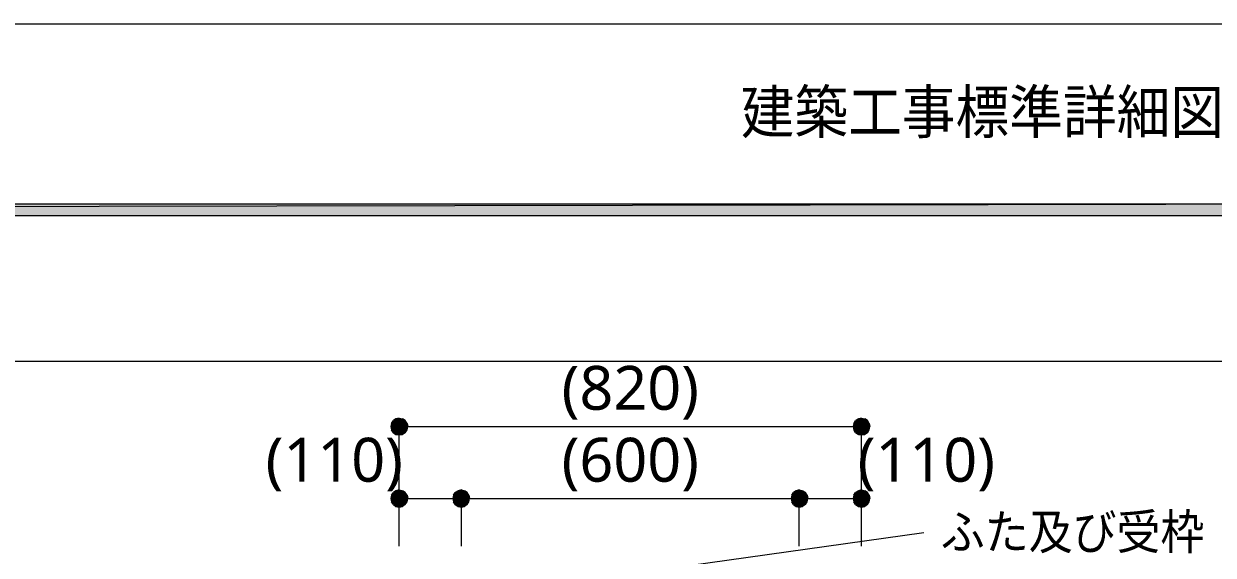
# Model space of a CAD drawing. Header units: millimetres. Extents: x 0 to 420, y 0 to 297.
# Drawn here: x 305.6 to 375.9, y 265.5 to 297 of the extents above; entities that cross this region are included whole.
import ezdxf
from ezdxf.enums import TextEntityAlignment as Align

# ---------------------------------------------------------------- set-up
doc = ezdxf.new("R2010")
doc.units = ezdxf.units.MM
doc.styles.add('kst32b', font='NotoSansJP-Variable.ttf')

msp = doc.modelspace()

# ---------------------------------------------------------------- hatches: boundary and pattern name
h = msp.add_hatch(color=7)
h.paths.add_polyline_path([(394.166, 285.623), (394.166, 286.321), (26.183, 285.623), (394.166, 285.623)])
h.paths.add_polyline_path([(394.166, 286.321), (26.183, 285.623), (26.183, 286.321), (394.166, 286.321)])
h = msp.add_hatch(color=7)
h.paths.add_polyline_path([(327.618, 273.6), (327.47, 273.495), (327.808, 273.135), (327.618, 273.6)])
h.paths.add_polyline_path([(327.47, 273.495), (327.808, 273.135), (327.364, 273.325), (327.47, 273.495)])
h.paths.add_polyline_path([(327.808, 273.135), (327.364, 273.325), (327.321, 273.135), (327.808, 273.135)])
h = msp.add_hatch(color=7)
h.paths.add_polyline_path([(328.168, 273.495), (327.999, 273.6), (327.808, 273.135), (328.168, 273.495)])
h.paths.add_polyline_path([(327.999, 273.6), (327.808, 273.135), (327.808, 273.643), (327.999, 273.6)])
h.paths.add_polyline_path([(327.808, 273.135), (327.808, 273.643), (327.618, 273.6), (327.808, 273.135)])
h = msp.add_hatch(color=7)
h.paths.add_polyline_path([(354.965, 273.6), (354.796, 273.495), (355.155, 273.135), (354.965, 273.6)])
h.paths.add_polyline_path([(354.796, 273.495), (355.155, 273.135), (354.69, 273.325), (354.796, 273.495)])
h.paths.add_polyline_path([(355.155, 273.135), (354.69, 273.325), (354.647, 273.135), (355.155, 273.135)])
h = msp.add_hatch(color=7)
h.paths.add_polyline_path([(355.494, 273.495), (355.346, 273.6), (355.155, 273.135), (355.494, 273.495)])
h.paths.add_polyline_path([(355.346, 273.6), (355.155, 273.135), (355.155, 273.643), (355.346, 273.6)])
h.paths.add_polyline_path([(355.155, 273.135), (355.155, 273.643), (354.965, 273.6), (355.155, 273.135)])
h = msp.add_hatch(color=7)
h.paths.add_polyline_path([(327.321, 273.135), (327.364, 272.944), (327.808, 273.135), (327.321, 273.135)])
h.paths.add_polyline_path([(327.364, 272.944), (327.808, 273.135), (327.47, 272.775), (327.364, 272.944)])
h.paths.add_polyline_path([(327.808, 273.135), (327.47, 272.775), (327.618, 272.669), (327.808, 273.135)])
for points in [[(327.618, 272.669), (327.808, 272.648), (327.808, 273.135), (327.618, 272.669)], [(354.965, 272.669), (355.155, 272.648), (355.155, 273.135), (354.965, 272.669)], [(327.618, 268.414), (327.808, 268.372), (327.808, 268.88), (327.618, 268.414)], [(331.301, 268.414), (331.491, 268.372), (331.491, 268.88), (331.301, 268.414)], [(351.282, 268.414), (351.472, 268.372), (351.472, 268.88), (351.282, 268.414)], [(354.965, 268.414), (355.155, 268.372), (355.155, 268.88), (354.965, 268.414)]]:
    msp.add_hatch(color=7).paths.add_polyline_path(points)
h = msp.add_hatch(color=7)
h.paths.add_polyline_path([(328.274, 272.944), (328.316, 273.135), (327.808, 273.135), (328.274, 272.944)])
h.paths.add_polyline_path([(328.316, 273.135), (327.808, 273.135), (328.274, 273.325), (328.316, 273.135)])
h.paths.add_polyline_path([(327.808, 273.135), (328.274, 273.325), (328.168, 273.495), (327.808, 273.135)])
h = msp.add_hatch(color=7)
h.paths.add_polyline_path([(327.808, 272.648), (327.999, 272.669), (327.808, 273.135), (327.808, 272.648)])
h.paths.add_polyline_path([(327.999, 272.669), (327.808, 273.135), (328.168, 272.775), (327.999, 272.669)])
h.paths.add_polyline_path([(327.808, 273.135), (328.168, 272.775), (328.274, 272.944), (327.808, 273.135)])
h = msp.add_hatch(color=7)
h.paths.add_polyline_path([(354.647, 273.135), (354.69, 272.944), (355.155, 273.135), (354.647, 273.135)])
h.paths.add_polyline_path([(354.69, 272.944), (355.155, 273.135), (354.796, 272.775), (354.69, 272.944)])
h.paths.add_polyline_path([(355.155, 273.135), (354.796, 272.775), (354.965, 272.669), (355.155, 273.135)])
h = msp.add_hatch(color=7)
h.paths.add_polyline_path([(355.6, 272.944), (355.642, 273.135), (355.155, 273.135), (355.6, 272.944)])
h.paths.add_polyline_path([(355.642, 273.135), (355.155, 273.135), (355.6, 273.325), (355.642, 273.135)])
h.paths.add_polyline_path([(355.155, 273.135), (355.6, 273.325), (355.494, 273.495), (355.155, 273.135)])
h = msp.add_hatch(color=7)
h.paths.add_polyline_path([(355.155, 272.648), (355.346, 272.669), (355.155, 273.135), (355.155, 272.648)])
h.paths.add_polyline_path([(355.346, 272.669), (355.155, 273.135), (355.494, 272.775), (355.346, 272.669)])
h.paths.add_polyline_path([(355.155, 273.135), (355.494, 272.775), (355.6, 272.944), (355.155, 273.135)])
h = msp.add_hatch(color=7)
h.paths.add_polyline_path([(328.168, 269.24), (327.999, 269.346), (327.808, 268.88), (328.168, 269.24)])
h.paths.add_polyline_path([(327.999, 269.346), (327.808, 268.88), (327.808, 269.388), (327.999, 269.346)])
h.paths.add_polyline_path([(327.808, 268.88), (327.808, 269.388), (327.618, 269.346), (327.808, 268.88)])
h = msp.add_hatch(color=7)
h.paths.add_polyline_path([(331.83, 269.24), (331.682, 269.346), (331.491, 268.88), (331.83, 269.24)])
h.paths.add_polyline_path([(331.682, 269.346), (331.491, 268.88), (331.491, 269.388), (331.682, 269.346)])
h.paths.add_polyline_path([(331.491, 268.88), (331.491, 269.388), (331.301, 269.346), (331.491, 268.88)])
h = msp.add_hatch(color=7)
h.paths.add_polyline_path([(351.832, 269.24), (351.663, 269.346), (351.472, 268.88), (351.832, 269.24)])
h.paths.add_polyline_path([(351.663, 269.346), (351.472, 268.88), (351.472, 269.388), (351.663, 269.346)])
h.paths.add_polyline_path([(351.472, 268.88), (351.472, 269.388), (351.282, 269.346), (351.472, 268.88)])
h = msp.add_hatch(color=7)
h.paths.add_polyline_path([(355.494, 269.24), (355.346, 269.346), (355.155, 268.88), (355.494, 269.24)])
h.paths.add_polyline_path([(355.346, 269.346), (355.155, 268.88), (355.155, 269.388), (355.346, 269.346)])
h.paths.add_polyline_path([(355.155, 268.88), (355.155, 269.388), (354.965, 269.346), (355.155, 268.88)])
h = msp.add_hatch(color=7)
h.paths.add_polyline_path([(327.618, 269.346), (327.47, 269.24), (327.808, 268.88), (327.618, 269.346)])
h.paths.add_polyline_path([(327.47, 269.24), (327.808, 268.88), (327.364, 269.071), (327.47, 269.24)])
h.paths.add_polyline_path([(327.808, 268.88), (327.364, 269.071), (327.321, 268.88), (327.808, 268.88)])
h = msp.add_hatch(color=7)
h.paths.add_polyline_path([(327.321, 268.88), (327.364, 268.69), (327.808, 268.88), (327.321, 268.88)])
h.paths.add_polyline_path([(327.364, 268.69), (327.808, 268.88), (327.47, 268.52), (327.364, 268.69)])
h.paths.add_polyline_path([(327.808, 268.88), (327.47, 268.52), (327.618, 268.414), (327.808, 268.88)])
h = msp.add_hatch(color=7)
h.paths.add_polyline_path([(328.274, 268.69), (328.316, 268.88), (327.808, 268.88), (328.274, 268.69)])
h.paths.add_polyline_path([(328.316, 268.88), (327.808, 268.88), (328.274, 269.071), (328.316, 268.88)])
h.paths.add_polyline_path([(327.808, 268.88), (328.274, 269.071), (328.168, 269.24), (327.808, 268.88)])
h = msp.add_hatch(color=7)
h.paths.add_polyline_path([(327.808, 268.372), (327.999, 268.414), (327.808, 268.88), (327.808, 268.372)])
h.paths.add_polyline_path([(327.999, 268.414), (327.808, 268.88), (328.168, 268.52), (327.999, 268.414)])
h.paths.add_polyline_path([(327.808, 268.88), (328.168, 268.52), (328.274, 268.69), (327.808, 268.88)])
h = msp.add_hatch(color=7)
h.paths.add_polyline_path([(331.301, 269.346), (331.131, 269.24), (331.491, 268.88), (331.301, 269.346)])
h.paths.add_polyline_path([(331.131, 269.24), (331.491, 268.88), (331.026, 269.071), (331.131, 269.24)])
h.paths.add_polyline_path([(331.491, 268.88), (331.026, 269.071), (330.983, 268.88), (331.491, 268.88)])
h = msp.add_hatch(color=7)
h.paths.add_polyline_path([(330.983, 268.88), (331.026, 268.69), (331.491, 268.88), (330.983, 268.88)])
h.paths.add_polyline_path([(331.026, 268.69), (331.491, 268.88), (331.131, 268.52), (331.026, 268.69)])
h.paths.add_polyline_path([(331.491, 268.88), (331.131, 268.52), (331.301, 268.414), (331.491, 268.88)])
h = msp.add_hatch(color=7)
h.paths.add_polyline_path([(331.936, 268.69), (331.978, 268.88), (331.491, 268.88), (331.936, 268.69)])
h.paths.add_polyline_path([(331.978, 268.88), (331.491, 268.88), (331.936, 269.071), (331.978, 268.88)])
h.paths.add_polyline_path([(331.491, 268.88), (331.936, 269.071), (331.83, 269.24), (331.491, 268.88)])
h = msp.add_hatch(color=7)
h.paths.add_polyline_path([(331.491, 268.372), (331.682, 268.414), (331.491, 268.88), (331.491, 268.372)])
h.paths.add_polyline_path([(331.682, 268.414), (331.491, 268.88), (331.83, 268.52), (331.682, 268.414)])
h.paths.add_polyline_path([(331.491, 268.88), (331.83, 268.52), (331.936, 268.69), (331.491, 268.88)])
h = msp.add_hatch(color=7)
h.paths.add_polyline_path([(351.282, 269.346), (351.134, 269.24), (351.472, 268.88), (351.282, 269.346)])
h.paths.add_polyline_path([(351.134, 269.24), (351.472, 268.88), (351.028, 269.071), (351.134, 269.24)])
h.paths.add_polyline_path([(351.472, 268.88), (351.028, 269.071), (350.986, 268.88), (351.472, 268.88)])
h = msp.add_hatch(color=7)
h.paths.add_polyline_path([(350.986, 268.88), (351.028, 268.69), (351.472, 268.88), (350.986, 268.88)])
h.paths.add_polyline_path([(351.028, 268.69), (351.472, 268.88), (351.134, 268.52), (351.028, 268.69)])
h.paths.add_polyline_path([(351.472, 268.88), (351.134, 268.52), (351.282, 268.414), (351.472, 268.88)])
h = msp.add_hatch(color=7)
h.paths.add_polyline_path([(351.938, 268.69), (351.98, 268.88), (351.472, 268.88), (351.938, 268.69)])
h.paths.add_polyline_path([(351.98, 268.88), (351.472, 268.88), (351.938, 269.071), (351.98, 268.88)])
h.paths.add_polyline_path([(351.472, 268.88), (351.938, 269.071), (351.832, 269.24), (351.472, 268.88)])
h = msp.add_hatch(color=7)
h.paths.add_polyline_path([(351.472, 268.372), (351.663, 268.414), (351.472, 268.88), (351.472, 268.372)])
h.paths.add_polyline_path([(351.663, 268.414), (351.472, 268.88), (351.832, 268.52), (351.663, 268.414)])
h.paths.add_polyline_path([(351.472, 268.88), (351.832, 268.52), (351.938, 268.69), (351.472, 268.88)])
h = msp.add_hatch(color=7)
h.paths.add_polyline_path([(354.965, 269.346), (354.796, 269.24), (355.155, 268.88), (354.965, 269.346)])
h.paths.add_polyline_path([(354.796, 269.24), (355.155, 268.88), (354.69, 269.071), (354.796, 269.24)])
h.paths.add_polyline_path([(355.155, 268.88), (354.69, 269.071), (354.647, 268.88), (355.155, 268.88)])
h = msp.add_hatch(color=7)
h.paths.add_polyline_path([(354.647, 268.88), (354.69, 268.69), (355.155, 268.88), (354.647, 268.88)])
h.paths.add_polyline_path([(354.69, 268.69), (355.155, 268.88), (354.796, 268.52), (354.69, 268.69)])
h.paths.add_polyline_path([(355.155, 268.88), (354.796, 268.52), (354.965, 268.414), (355.155, 268.88)])
h = msp.add_hatch(color=7)
h.paths.add_polyline_path([(355.6, 268.69), (355.642, 268.88), (355.155, 268.88), (355.6, 268.69)])
h.paths.add_polyline_path([(355.642, 268.88), (355.155, 268.88), (355.6, 269.071), (355.642, 268.88)])
h.paths.add_polyline_path([(355.155, 268.88), (355.6, 269.071), (355.494, 269.24), (355.155, 268.88)])
h = msp.add_hatch(color=7)
h.paths.add_polyline_path([(355.155, 268.372), (355.346, 268.414), (355.155, 268.88), (355.155, 268.372)])
h.paths.add_polyline_path([(355.346, 268.414), (355.155, 268.88), (355.494, 268.52), (355.346, 268.414)])
h.paths.add_polyline_path([(355.155, 268.88), (355.494, 268.52), (355.6, 268.69), (355.155, 268.88)])

# ---------------------------------------------------------------- linework, layer by layer
at = {"lineweight": 13}
msp.add_lwpolyline([(0.191, 0), (0.191, 296.968), (420.158, 296.968), (420.158, 0)], close=True, dxfattribs=at)
at = {"lineweight": 0}
for points in [[(394.166, 285.623), (394.166, 286.321), (26.183, 285.623)], [(394.166, 286.321), (26.183, 285.623), (26.183, 286.321)], [(327.618, 273.6), (327.47, 273.495), (327.808, 273.135)], [(327.808, 273.135), (327.808, 273.643), (327.618, 273.6)], [(327.999, 273.6), (327.808, 273.135), (327.808, 273.643)], [(328.168, 273.495), (327.999, 273.6), (327.808, 273.135)], [(354.965, 273.6), (354.796, 273.495), (355.155, 273.135)], [(355.155, 273.135), (355.155, 273.643), (354.965, 273.6)], [(355.346, 273.6), (355.155, 273.135), (355.155, 273.643)], [(355.494, 273.495), (355.346, 273.6), (355.155, 273.135)], [(327.808, 273.135), (327.364, 273.325), (327.321, 273.135)], [(327.321, 273.135), (327.364, 272.944), (327.808, 273.135)], [(327.47, 273.495), (327.808, 273.135), (327.364, 273.325)], [(327.364, 272.944), (327.808, 273.135), (327.47, 272.775)], [(327.808, 273.135), (327.47, 272.775), (327.618, 272.669)], [(327.618, 272.669), (327.808, 272.648), (327.808, 273.135)], [(327.808, 273.135), (328.274, 273.325), (328.168, 273.495)], [(328.316, 273.135), (327.808, 273.135), (328.274, 273.325)], [(327.808, 272.648), (327.999, 272.669), (327.808, 273.135)], [(327.999, 272.669), (327.808, 273.135), (328.168, 272.775)], [(327.808, 273.135), (328.168, 272.775), (328.274, 272.944)], [(328.274, 272.944), (328.316, 273.135), (327.808, 273.135)], [(355.155, 273.135), (354.69, 273.325), (354.647, 273.135)], [(354.647, 273.135), (354.69, 272.944), (355.155, 273.135)], [(354.796, 273.495), (355.155, 273.135), (354.69, 273.325)], [(354.69, 272.944), (355.155, 273.135), (354.796, 272.775)], [(355.155, 273.135), (354.796, 272.775), (354.965, 272.669)], [(354.965, 272.669), (355.155, 272.648), (355.155, 273.135)], [(355.155, 273.135), (355.6, 273.325), (355.494, 273.495)], [(355.642, 273.135), (355.155, 273.135), (355.6, 273.325)], [(355.155, 272.648), (355.346, 272.669), (355.155, 273.135)], [(355.346, 272.669), (355.155, 273.135), (355.494, 272.775)], [(355.155, 273.135), (355.494, 272.775), (355.6, 272.944)], [(355.6, 272.944), (355.642, 273.135), (355.155, 273.135)], [(327.808, 268.88), (327.808, 269.388), (327.618, 269.346)], [(327.999, 269.346), (327.808, 268.88), (327.808, 269.388)], [(331.491, 268.88), (331.491, 269.388), (331.301, 269.346)], [(331.682, 269.346), (331.491, 268.88), (331.491, 269.388)], [(351.472, 268.88), (351.472, 269.388), (351.282, 269.346)], [(351.663, 269.346), (351.472, 268.88), (351.472, 269.388)], [(355.155, 268.88), (355.155, 269.388), (354.965, 269.346)], [(355.346, 269.346), (355.155, 268.88), (355.155, 269.388)], [(327.808, 268.88), (327.364, 269.071), (327.321, 268.88)], [(327.321, 268.88), (327.364, 268.69), (327.808, 268.88)], [(327.47, 269.24), (327.808, 268.88), (327.364, 269.071)], [(327.364, 268.69), (327.808, 268.88), (327.47, 268.52)], [(327.618, 269.346), (327.47, 269.24), (327.808, 268.88)], [(327.808, 268.88), (327.47, 268.52), (327.618, 268.414)], [(327.618, 268.414), (327.808, 268.372), (327.808, 268.88)], [(328.168, 269.24), (327.999, 269.346), (327.808, 268.88)], [(327.808, 268.88), (328.274, 269.071), (328.168, 269.24)], [(328.316, 268.88), (327.808, 268.88), (328.274, 269.071)], [(327.808, 268.372), (327.999, 268.414), (327.808, 268.88)], [(327.999, 268.414), (327.808, 268.88), (328.168, 268.52)], [(327.808, 268.88), (328.168, 268.52), (328.274, 268.69)], [(328.274, 268.69), (328.316, 268.88), (327.808, 268.88)], [(331.491, 268.88), (331.026, 269.071), (330.983, 268.88)], [(330.983, 268.88), (331.026, 268.69), (331.491, 268.88)], [(331.131, 269.24), (331.491, 268.88), (331.026, 269.071)], [(331.026, 268.69), (331.491, 268.88), (331.131, 268.52)], [(331.301, 269.346), (331.131, 269.24), (331.491, 268.88)], [(331.491, 268.88), (331.131, 268.52), (331.301, 268.414)], [(331.301, 268.414), (331.491, 268.372), (331.491, 268.88)], [(331.83, 269.24), (331.682, 269.346), (331.491, 268.88)], [(331.491, 268.88), (331.936, 269.071), (331.83, 269.24)], [(331.978, 268.88), (331.491, 268.88), (331.936, 269.071)], [(331.491, 268.372), (331.682, 268.414), (331.491, 268.88)], [(331.682, 268.414), (331.491, 268.88), (331.83, 268.52)], [(331.491, 268.88), (331.83, 268.52), (331.936, 268.69)], [(331.936, 268.69), (331.978, 268.88), (331.491, 268.88)], [(351.472, 268.88), (351.028, 269.071), (350.986, 268.88)], [(350.986, 268.88), (351.028, 268.69), (351.472, 268.88)], [(351.134, 269.24), (351.472, 268.88), (351.028, 269.071)], [(351.028, 268.69), (351.472, 268.88), (351.134, 268.52)], [(351.282, 269.346), (351.134, 269.24), (351.472, 268.88)], [(351.472, 268.88), (351.134, 268.52), (351.282, 268.414)], [(351.282, 268.414), (351.472, 268.372), (351.472, 268.88)], [(351.832, 269.24), (351.663, 269.346), (351.472, 268.88)], [(351.472, 268.88), (351.938, 269.071), (351.832, 269.24)], [(351.98, 268.88), (351.472, 268.88), (351.938, 269.071)], [(351.472, 268.372), (351.663, 268.414), (351.472, 268.88)], [(351.663, 268.414), (351.472, 268.88), (351.832, 268.52)], [(351.472, 268.88), (351.832, 268.52), (351.938, 268.69)], [(351.938, 268.69), (351.98, 268.88), (351.472, 268.88)], [(355.155, 268.88), (354.69, 269.071), (354.647, 268.88)], [(354.647, 268.88), (354.69, 268.69), (355.155, 268.88)], [(354.796, 269.24), (355.155, 268.88), (354.69, 269.071)], [(354.69, 268.69), (355.155, 268.88), (354.796, 268.52)], [(354.965, 269.346), (354.796, 269.24), (355.155, 268.88)], [(355.155, 268.88), (354.796, 268.52), (354.965, 268.414)], [(354.965, 268.414), (355.155, 268.372), (355.155, 268.88)], [(355.494, 269.24), (355.346, 269.346), (355.155, 268.88)], [(355.155, 268.88), (355.6, 269.071), (355.494, 269.24)], [(355.642, 268.88), (355.155, 268.88), (355.6, 269.071)], [(355.155, 268.372), (355.346, 268.414), (355.155, 268.88)], [(355.346, 268.414), (355.155, 268.88), (355.494, 268.52)], [(355.155, 268.88), (355.494, 268.52), (355.6, 268.69)], [(355.6, 268.69), (355.642, 268.88), (355.155, 268.88)]]:
    msp.add_lwpolyline(points, close=True, dxfattribs=at)
at = {"lineweight": 13}
for points in [[(394.166, 276.987), (26.183, 276.987)], [(327.808, 266.065), (327.808, 273.135)], [(327.808, 273.135), (355.155, 273.135)], [(355.155, 266.065), (355.155, 273.135)], [(327.808, 268.88), (331.491, 268.88), (351.472, 268.88), (355.155, 268.88)], [(331.491, 266.065), (331.491, 268.88)], [(351.472, 266.065), (351.472, 268.88)], [(344.932, 264.922), (358.838, 266.869)]]:
    msp.add_lwpolyline(points, dxfattribs=at)

# ---------------------------------------------------------------- texts
at = {"style": 'kst32b'}
for s, height, p, p2 in [('建築工事標準詳細図\u3000（令和４年改定）', 2.54, (348.008, 290.486), (405.158, 290.486)), ('(820)', 2.5989, (337.418, 274.129), (345.539, 274.129)), ('(110)', 2.5989, (319.913, 269.875), (328.035, 269.875)), ('(600)', 2.5989, (337.418, 269.875), (345.539, 269.875)), ('(110)', 2.5989, (354.923, 269.875), (363.044, 269.875)), ('ふた及び受枠', 2.0791, (359.833, 265.874), (375.427, 265.874))]:
    msp.add_text(s, height=height, dxfattribs=at).set_placement(p, p2, align=Align.FIT)

doc.saveas('drawing.dxf')
